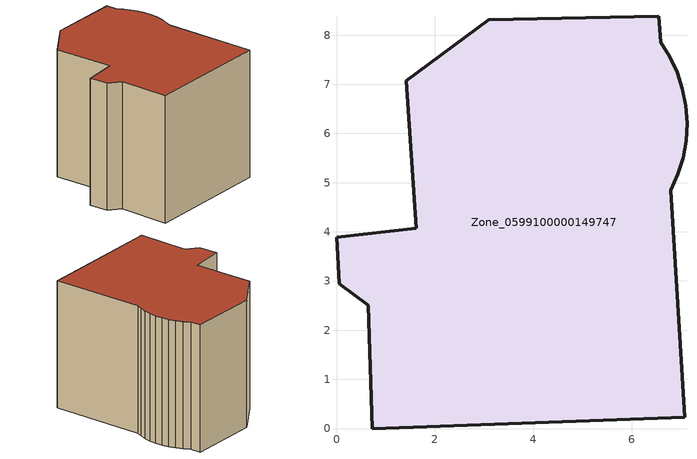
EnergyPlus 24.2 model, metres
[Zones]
Zone_0599100000149747
 floor ground (C_G): 0,3.89 1.62,4.07 1.42,7.07 3.1,8.31 6.55,8.38 6.59,7.86 6.78,7.56 6.93,7.24 7.04,6.91 7.1,6.56 7.13,6.21 7.11,5.86 7.05,5.51 6.94,5.17 6.8,4.85 7.08,0.23 0.73,0 0.64,2.51 0.06,2.94 z0
 wall outside (C_F): 1.62,4.07 0,3.89 0.06,2.94 0.64,2.51 0.73,0 7.08,0.23 6.8,4.85 6.94,5.17 7.05,5.51 7.11,5.86 7.13,6.21 7.1,6.56 7.04,6.91 6.93,7.24 6.78,7.56 6.59,7.86 6.55,8.38 3.1,8.31 1.42,7.07 1.62,4.07 z0:6.48
 roof outside (C_R): 3.1,8.31 1.42,7.07 1.62,4.07 0,3.89 0.06,2.94 0.64,2.51 0.73,0 7.08,0.23 6.8,4.85 6.94,5.17 7.05,5.51 7.11,5.86 7.13,6.21 7.1,6.56 7.04,6.91 6.93,7.24 6.78,7.56 6.59,7.86 6.55,8.38 z6.48
[BUILDING]
Pand.0599100000149747: North Axis=0; Terrain=City; Loads Convergence Tolerance Value=0.04; Temperature Convergence Tolerance Value=0.4; Solar Distribution=FullExterior; Maximum Number of Warmup Days=25; Minimum Number of Warmup Days=1
[Site:Location]
Rotterdam.The.Hague.AP_ZH_NLD Design_Conditions: Latitude=51.96; Longitude=4.45; Time Zone=1; Elevation=-4.5
[SITE:GROUNDTEMPERATURE:BUILDINGSURFACE]
18, 18, 18, 18, 18, 18, 18, 18, 18, 18, 18, 18
[MATERIAL] Thermal Absorptance=0.9; Solar Absorptance=0.7; Visible Absorptance=0.7
Name | Roughness | Thickness | Conductivity | Density | Specific Heat
G.TC.1946 | MediumSmooth | 0.15 | 1 | 540 | 1210
F.TC.1946 | Rough | 0.3 | 0.857143 | 1920 | 840
R.TC.1946 | MediumRough | 0.2 | 0.909091 | 1500 | 1000
[CONSTRUCTION]
C_G: G.TC.1946
C_F: F.TC.1946
C_R: R.TC.1946
[ZONE]
Zone_0599100000149747: Type=1; Multiplier=1; Ceiling Height=Autocalculate; Volume=Autocalculate; Floor Area=autocalculate; Part of Total Floor Area=Yes
[ZONEINFILTRATION:DESIGNFLOWRATE]
Infil_Zone_0599100000149747: Zone or ZoneList or Space or SpaceList=Zone_0599100000149747; Schedule=AlwaysOn; Design Flow Rate Calculation Method=Flow/Area; Flow Rate per Floor Area=0.003; Constant Term Coefficient=1; Temperature Term Coefficient=0; Velocity Term Coefficient=0; Velocity Squared Term Coefficient=0
[HVACTEMPLATE:ZONE:IDEALLOADSAIRSYSTEM]
Zone_0599100000149747: Maximum Heating Supply Air Temperature=50; Minimum Cooling Supply Air Temperature=13; Maximum Heating Supply Air Humidity Ratio=0.0156; Minimum Cooling Supply Air Humidity Ratio=0.0077; Heating Limit=NoLimit; Cooling Limit=NoLimit; Dehumidification Control Type=ConstantSensibleHeatRatio; Cooling Sensible Heat Ratio=0.7; Dehumidification Setpoint=60; Humidification Control Type=None; Humidification Setpoint=30; Outdoor Air Method=None; Outdoor Air Flow Rate per Person=0.00944; Outdoor Air Flow Rate per Zone Floor Area=0; Outdoor Air Flow Rate per Zone=0; Demand Controlled Ventilation Type=None; Outdoor Air Economizer Type=NoEconomizer; Heat Recovery Type=None; Sensible Heat Recovery Effectiveness=0.7; Latent Heat Recovery Effectiveness=0.65
[ZONECONTROL:THERMOSTAT]
ThermostatControl_Zone_0599100000149747: Zone or ZoneList=Zone_0599100000149747; Control Type Schedule=DualSetpointControlType; Control 1=Thermostat_Zone_0599100000149747; Temperature Difference Between Cutout And Setpoint=0
[THERMOSTATSETPOINT:DUALSETPOINT]
Thermostat_Zone_0599100000149747: Heating Setpoint Temperature Schedule=HeatingSetpoint_Zone_0599100000149747; Cooling Setpoint Temperature Schedule=CoolingSetpoint_Zone_0599100000149747
[SCHEDULE:COMPACT]
HeatingSetpoint_Zone_0599100000149747: Through: 12/31, For: AllDays, Until: 24:00, 21
CoolingSetpoint_Zone_0599100000149747: Through: 12/31, For: AllDays, Until: 24:00, 24
DualSetpointControlType: Through: 12/31, For: AllDays, Until: 24:00, 4
AlwaysOn: Through: 12/31, For: AllDays, Until: 24:00, 1
